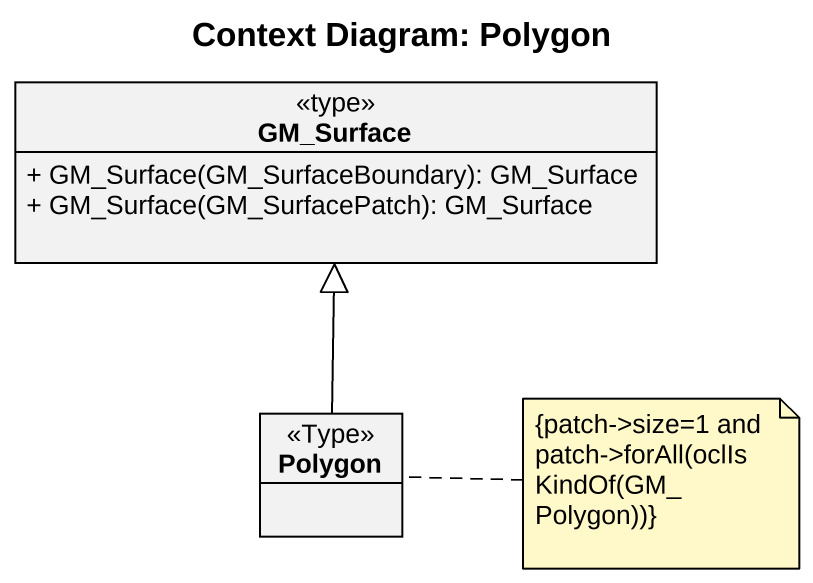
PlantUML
@startuml
title Context Diagram: Polygon
hide circle
hide empty members
skinparam classAttributeIconSize 0
class GM_Surface <<type>> {
  + GM_Surface(GM_SurfaceBoundary): GM_Surface
  + GM_Surface(GM_SurfacePatch): GM_Surface
}
class Polygon <<Type>>
Polygon -up-|> GM_Surface
note right of Polygon
  {patch->size=1 and
  patch->forAll(oclIsKindOf(GM_Polygon))}
end note
@enduml
